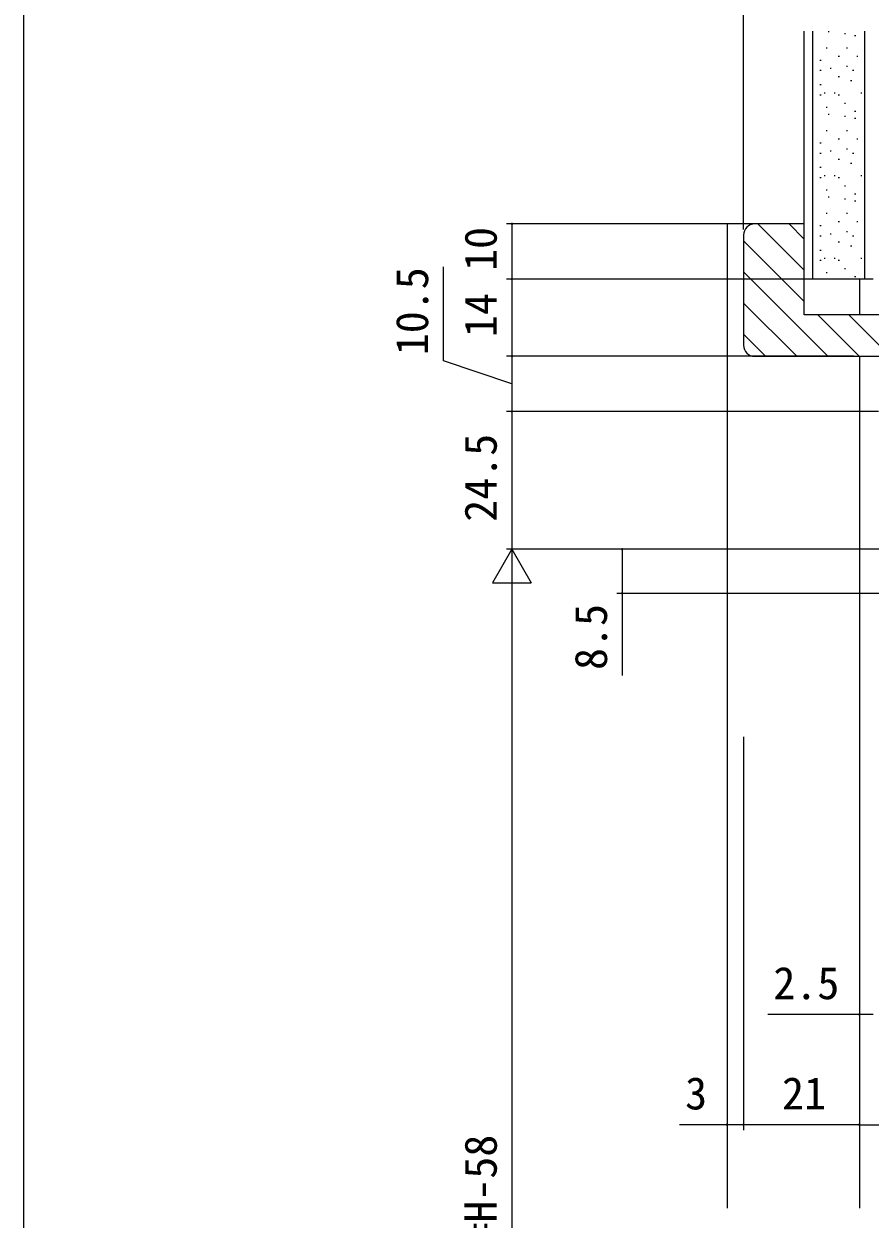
# Model space of a CAD drawing. Units: millimetres, scale not verified. Extents: x -1188 to -198, y -840 to 760.
# Drawn here: x -1188 to -1034.5, y 265.6 to 482.4 of the extents above; entities that cross this region are included whole.
import ezdxf
from ezdxf.enums import TextEntityAlignment as Align

# ---------------------------------------------------------------- set-up
doc = ezdxf.new("R2010")
doc.units = ezdxf.units.MM
doc.header["$LTSCALE"] = 4
for name, color, linetype, lineweight in [('0-2_YKK_ZWAK', 7, 'Continuous', 9), ('0-3_YKK_D', 6, 'Continuous', 9), ('0-5_YKK_12', 2, 'Continuous', 9), ('0-7_YSS_K', 3, 'Continuous', 9)]:
    doc.layers.add(name, color=color, linetype=linetype, lineweight=lineweight)
doc.styles.add('ＭＳ ゴシック', font='')
doc.styles.get('ＭＳ ゴシック').set_extended_font_data('MS Gothic')

msp = doc.modelspace()

# ---------------------------------------------------------------- linework, layer by layer
at = {"layer": '0-2_YKK_ZWAK'}
msp.add_line((-1188, -840), (-1188, 720), dxfattribs=at)
at = {"layer": '0-3_YKK_D'}
for p, q in [((-1057.492, 445.089), (-1057.492, 522.089)), ((-1056.492, 446.089), (-1100.492, 446.089)), ((-1099.492, 446.089), (-1099.492, 436.089)), ((-1111.929, 421.283), (-1111.929, 438.323)), ((-1047.492, 436.089), (-1100.492, 436.089)), ((-1034.992, 436.089), (-1100.492, 436.089)), ((-1099.492, 436.089), (-1099.492, 422.089)), ((-1099.492, 417.089), (-1111.929, 421.283)), ((-1056.492, 422.089), (-1100.492, 422.089)), ((-1037.492, 422.089), (-1100.492, 422.089)), ((-1099.492, 422.089), (-1099.492, 412.089)), ((-1032.992, 412.089), (-1100.492, 412.089)), ((-1062.492, 412.089), (-1100.492, 412.089)), ((-1099.492, 412.089), (-1099.492, 387.09)), ((-1099.492, 387.09), (-1102.992, 381.027)), ((-1063.492, 387.09), (-1100.492, 387.09)), ((-1062.492, 387.09), (-1100.492, 387.09)), ((-1099.492, 387.09), (-1099.492, 374.965)), ((-1099.492, 387.09), (-1095.992, 381.027)), ((-982.492, 387.09), (-1080.492, 387.09)), ((-1079.492, 387.09), (-1079.492, 379.094)), ((-1102.992, 381.027), (-1095.992, 381.027)), ((-1099.492, 380.089), (-1099.492, 152.093)), ((-990.992, 379.094), (-1080.492, 379.094)), ((-1079.492, 379.094), (-1079.492, 364.194)), ((-1060.492, 353.04), (-1060.492, 281.717)), ((-1057.492, 353.04), (-1057.492, 281.717)), ((-1057.492, 353.04), (-1057.492, 281.717)), ((-1036.492, 353.04), (-1036.492, 281.717)), ((-1036.492, 353.04), (-1036.492, 301.717)), ((-1036.492, 353.04), (-1036.492, 281.717)), ((-1036.492, 302.717), (-1053.092, 302.717)), ((-1033.992, 302.717), (-1036.492, 302.717)), ((-1060.492, 282.717), (-1069.092, 282.717)), ((-1057.492, 282.717), (-1060.492, 282.717)), ((-1036.492, 282.717), (-1057.492, 282.717)), ((-1036.492, 282.717), (-896.492, 282.717))]:
    msp.add_line(p, q, dxfattribs=at)
for centre, start, end in [((-1099.492, 446.089), 90, 270), ((-1099.492, 446.089), 270, 90), ((-1099.492, 436.089), 90, 270), ((-1099.492, 436.089), 90, 270), ((-1099.492, 436.089), 270, 90), ((-1099.492, 436.089), 270, 90), ((-1099.492, 422.089), 90, 270), ((-1099.492, 422.089), 90, 270), ((-1099.492, 422.089), 270, 90), ((-1099.492, 422.089), 270, 90), ((-1099.492, 412.089), 90, 270), ((-1099.492, 412.089), 90, 270), ((-1099.492, 412.089), 270, 90), ((-1099.492, 412.089), 270, 90), ((-1079.492, 387.09), 90, 270), ((-1079.492, 387.09), 270, 90), ((-1079.492, 379.094), 90, 270), ((-1079.492, 379.094), 270, 90), ((-1036.492, 302.717), 0, 180), ((-1036.492, 302.717), 180, 0), ((-1060.492, 282.717), 0, 180), ((-1060.492, 282.717), 180, 0), ((-1057.492, 282.717), 0, 180), ((-1057.492, 282.717), 0, 180), ((-1057.492, 282.717), 180, 0), ((-1057.492, 282.717), 180, 0), ((-1036.492, 282.717), 0, 180), ((-1036.492, 282.717), 0, 180), ((-1036.492, 282.717), 180, 0), ((-1036.492, 282.717), 180, 0)]:
    msp.add_arc(centre, 0.106, start, end, dxfattribs=at)
at = {"layer": '0-5_YKK_12'}
for p, q in [((-1046.492, 446.089), (-1060.492, 446.089)), ((-1060.492, 446.089), (-1060.492, 267.591)), ((-1036.492, 436.089), (-1036.492, 429.589)), ((-1036.492, 422.089), (-1036.492, 267.591))]:
    msp.add_line(p, q, dxfattribs=at)
at = {"layer": '0-7_YSS_K'}
for p, q in [((-1046.492, 436.089), (-1046.492, 481.089)), ((-1044.992, 481.089), (-1044.992, 436.089)), ((-1041.961, 480.941), (-1042.161, 480.941)), ((-1038.996, 480.571), (-1039.196, 480.571)), ((-1037.143, 480.2), (-1037.343, 480.2)), ((-1035.492, 436.089), (-1035.492, 481.089)), ((-1042.331, 477.976), (-1042.531, 477.976)), ((-1038.625, 477.976), (-1038.825, 477.976)), ((-1043.443, 475.753), (-1043.643, 475.753)), ((-1040.108, 476.494), (-1040.308, 476.494)), ((-1036.772, 476.494), (-1036.972, 476.494)), ((-1043.443, 473.899), (-1043.643, 473.899)), ((-1041.59, 474.27), (-1041.79, 474.27)), ((-1040.108, 472.787), (-1040.308, 472.787)), ((-1038.625, 474.641), (-1038.825, 474.641)), ((-1037.513, 473.899), (-1037.713, 473.899)), ((-1043.443, 471.305), (-1043.643, 471.305)), ((-1037.884, 472.046), (-1038.084, 472.046)), ((-1043.443, 469.452), (-1043.643, 469.452)), ((-1042.702, 469.823), (-1042.902, 469.823)), ((-1040.849, 469.823), (-1041.049, 469.823)), ((-1040.108, 469.452), (-1040.308, 469.452)), ((-1036.031, 469.823), (-1036.231, 469.823)), ((-1042.331, 467.228), (-1042.531, 467.228)), ((-1038.996, 467.97), (-1039.196, 467.97)), ((-1037.143, 466.487), (-1037.343, 466.487)), ((-1041.961, 465.941), (-1042.161, 465.941)), ((-1038.996, 465.571), (-1039.196, 465.571)), ((-1037.143, 465.2), (-1037.343, 465.2)), ((-1042.331, 462.976), (-1042.531, 462.976)), ((-1038.625, 462.976), (-1038.825, 462.976)), ((-1043.443, 460.753), (-1043.643, 460.753)), ((-1040.108, 461.494), (-1040.308, 461.494)), ((-1038.625, 459.641), (-1038.825, 459.641)), ((-1036.772, 461.494), (-1036.972, 461.494)), ((-1043.443, 458.899), (-1043.643, 458.899)), ((-1041.59, 459.27), (-1041.79, 459.27)), ((-1040.108, 457.788), (-1040.308, 457.788)), ((-1037.513, 458.899), (-1037.713, 458.899)), ((-1043.443, 456.305), (-1043.643, 456.305)), ((-1037.884, 457.046), (-1038.084, 457.046)), ((-1043.443, 454.452), (-1043.643, 454.452)), ((-1042.702, 454.823), (-1042.902, 454.823)), ((-1040.849, 454.823), (-1041.049, 454.823)), ((-1040.108, 454.452), (-1040.308, 454.452)), ((-1036.031, 454.823), (-1036.231, 454.823)), ((-1042.331, 452.228), (-1042.531, 452.228)), ((-1041.961, 450.941), (-1042.161, 450.941)), ((-1038.996, 452.97), (-1039.196, 452.97)), ((-1037.143, 451.487), (-1037.343, 451.487)), ((-1038.996, 450.571), (-1039.196, 450.571)), ((-1037.143, 450.2), (-1037.343, 450.2)), ((-1042.331, 447.977), (-1042.531, 447.977)), ((-1038.625, 447.977), (-1038.825, 447.977)), ((-1046.492, 446.089), (-1055.492, 446.089)), ((-1054.878, 446.089), (-1046.492, 437.703)), ((-1049.221, 446.089), (-1046.492, 443.36)), ((-1046.492, 429.589), (-1046.492, 446.089)), ((-1043.443, 445.753), (-1043.643, 445.753)), ((-1040.108, 446.494), (-1040.308, 446.494)), ((-1038.625, 444.641), (-1038.825, 444.641)), ((-1036.772, 446.494), (-1036.972, 446.494)), ((-1057.492, 444.089), (-1057.492, 424.089)), ((-1057.492, 443.046), (-1046.492, 432.046)), ((-1043.443, 443.899), (-1043.643, 443.899)), ((-1041.59, 444.27), (-1041.79, 444.27)), ((-1040.108, 442.788), (-1040.308, 442.788)), ((-1037.513, 443.899), (-1037.713, 443.899)), ((-1043.443, 441.305), (-1043.643, 441.305)), ((-1037.884, 442.046), (-1038.084, 442.046)), ((-1043.443, 439.452), (-1043.643, 439.452)), ((-1042.702, 439.823), (-1042.902, 439.823)), ((-1040.849, 439.823), (-1041.049, 439.823)), ((-1040.108, 439.452), (-1040.308, 439.452)), ((-1038.996, 437.97), (-1039.196, 437.97)), ((-1036.031, 439.823), (-1036.231, 439.823)), ((-1057.492, 437.389), (-1042.192, 422.089)), ((-1033.992, 436.089), (-1046.492, 436.089)), ((-1042.331, 437.228), (-1042.531, 437.228)), ((-1037.143, 436.487), (-1037.343, 436.487)), ((-1057.492, 431.732), (-1047.849, 422.089)), ((-1025.492, 429.589), (-1046.492, 429.589)), ((-1044.035, 429.589), (-1036.535, 422.089)), ((-1038.378, 429.589), (-1030.878, 422.089)), ((-1057.492, 426.075), (-1053.506, 422.089)), ((-1055.492, 422.089), (-1025.492, 422.089))]:
    msp.add_line(p, q, dxfattribs=at)
for centre, start, end in [((-1055.492, 444.089), 90, 179.99998), ((-1055.492, 424.089), 180, 269.99998)]:
    msp.add_arc(centre, 2, start, end, dxfattribs=at)

# ---------------------------------------------------------------- texts
at = {"layer": '0-3_YKK_D', "color": 4, "style": 'ＭＳ ゴシック'}
for s, p in [('10', (-1100.492, 437.569)), ('10.5', (-1112.929, 422.283)), ('14', (-1100.492, 425.569)), ('24.5', (-1100.492, 392.069)), ('8.5', (-1080.492, 365.194)), ('DH=H-58', (-1100.492, 252.971))]:
    msp.add_text(s, height=5.865, rotation=90, dxfattribs=at).set_placement(p, align=Align.BOTTOM_LEFT)
for s, p in [('2.5', (-1052.092, 303.717)), ('3', (-1068.092, 283.717)), ('21', (-1050.512, 283.717))]:
    msp.add_text(s, height=5.865, dxfattribs=at).set_placement(p, align=Align.BOTTOM_LEFT)

doc.saveas('drawing.dxf')
